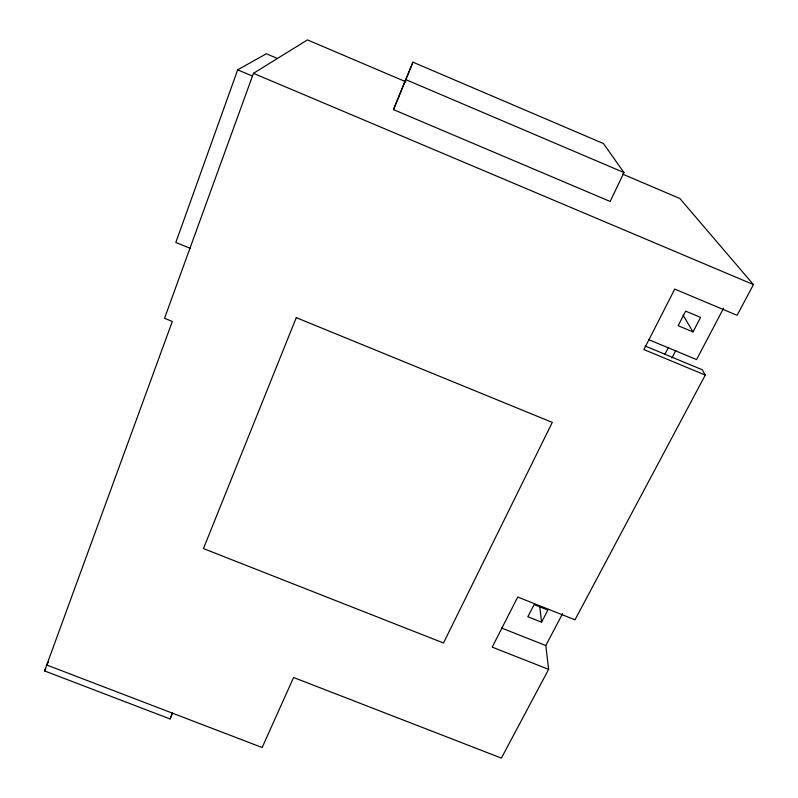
<?xml version="1.0" encoding="UTF-8"?>
<svg xmlns="http://www.w3.org/2000/svg" width="798" height="798" viewBox="0 0 798 798"><rect width="100%" height="100%" fill="white"/><g stroke="black" fill="none" stroke-linecap="round" stroke-linejoin="round"><path stroke-width="1.2" d="M277.554 58.513L266.362 53.765L237.674 69.835L175.839 242.442L190.532 248.477M406.002 81.865L307.459 39.9L253.455 73.326L164.538 318.302L172.318 321.464L44.558 670.928L170.084 718.948L172.478 713.163M170.084 718.948L172.278 713.123M393.464 109.615L412.935 62.164L603.458 143.56L623.966 172.558L610.141 201.465L393.464 109.615L412.935 62.164M664.943 354.222L668.365 347.589M671.866 358.093L675.866 350.392M541.563 622.171L547.877 610.071L534.121 604.605L527.857 616.734L541.563 622.171L539.747 606.65M693.023 331.908L700.584 317.404L685.662 311.15L678.15 325.694L693.023 331.908L683.018 315.1M48.578 661.781L46.723 665.003L262.153 747.517L293.594 677.502L501.393 758.1L548.625 669.372L545.792 645.532L562.57 613.712M723.596 308.257L696.544 359.579L648.744 339.679M645.063 345.973L702.29 369.783L705.272 375.08L574.999 619.807L517.742 597.034L492.206 647.118L548.625 669.372M622.55 174.084L679.836 198.483L753.442 284.597L737.093 315.3L674.749 289.095L643.916 349.564L705.272 375.08M44.558 670.928L45.795 668.774M501.453 627.986L545.792 645.532M253.455 73.326L753.442 284.597M237.674 69.835L252.447 76.079M405.653 79.561L623.966 172.558M296.267 317.654L203.45 548.575L443.489 642.998L552.286 422.401L296.267 317.654"/></g></svg>
